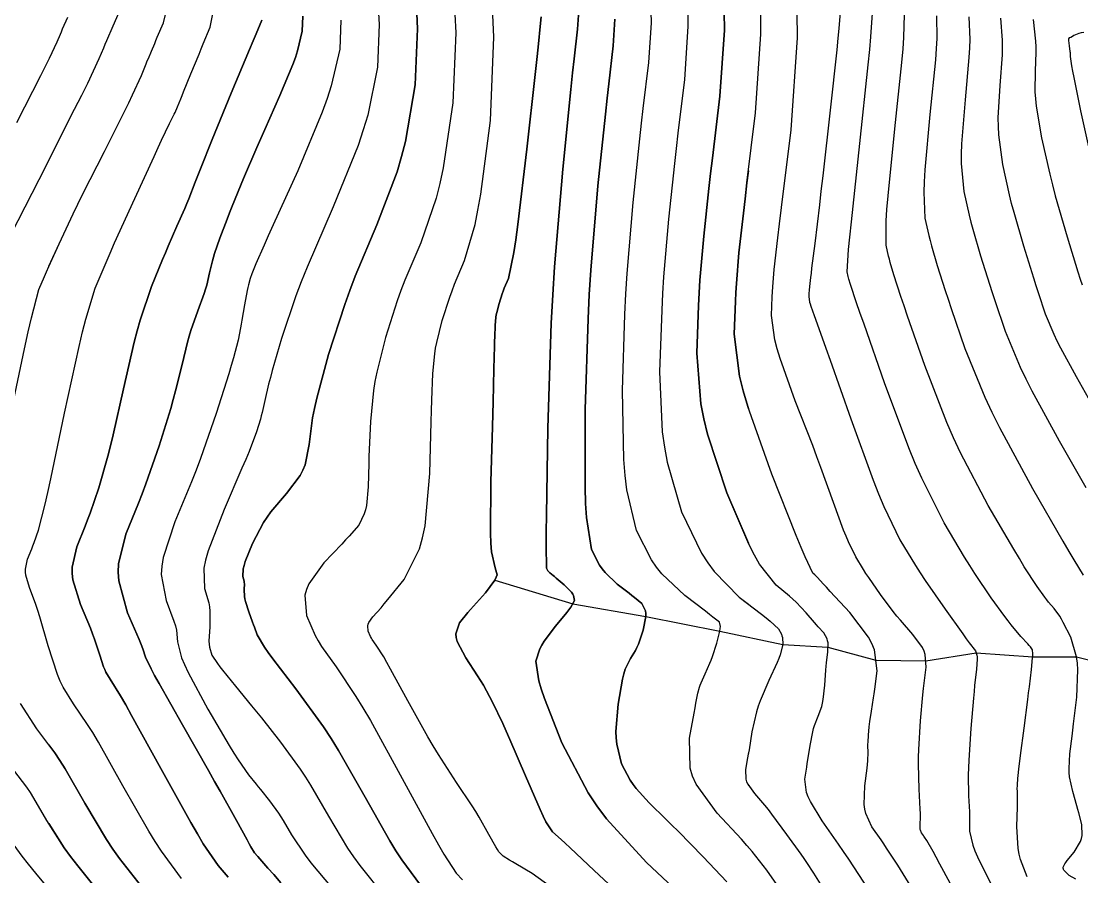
# Model space of a CAD drawing. Header units: metres. Extents: x 837475 to 838479, y 1189012 to 1191015.
# Drawn here: x 837822.9 to 837898.7, y 1189838.2 to 1189899.3 of the extents above; entities that cross this region are included whole.
import ezdxf

# ---------------------------------------------------------------- set-up
doc = ezdxf.new("R2010")
doc.units = ezdxf.units.M
doc.header["$LTSCALE"] = 0.3
for name, color, linetype in [('COTAS 10', 1, 'Continuous'), ('COTAS INT', 252, 'Continuous'), ('DRENAJE', 5, 'Continuous')]:
    doc.layers.add(name, color=color, linetype=linetype)

msp = doc.modelspace()

# ---------------------------------------------------------------- linework, layer by layer
at = {"layer": 'COTAS 10'}
for points, elevation in [([(837821.922, 1189869.875), (837823.188, 1189875.885), (837823.455, 1189877.093), (837823.684, 1189878.105), (837824.209, 1189880.113), (837824.604, 1189881.053), (837824.752, 1189881.39), (837824.917, 1189881.762), (837825.651, 1189883.383), (837826.66, 1189885.515), (837826.999, 1189886.208), (837827.363, 1189886.946), (837828.889, 1189889.981), (837830.324, 1189892.839), (837830.631, 1189893.465), (837830.898, 1189894.019), (837831.537, 1189895.423), (837831.879, 1189896.256), (837831.959, 1189896.45), (837832.033, 1189896.629), (837832.251, 1189897.142), (837832.491, 1189897.702), (837832.579, 1189897.91), (837832.676, 1189898.141), (837833.108, 1189899.167), (837833.505, 1189900.725)], 1780), ([(837824.923, 1189881.776), (837825.651, 1189883.383), (837826.66, 1189885.515), (837826.999, 1189886.208), (837827.363, 1189886.946), (837828.889, 1189889.981), (837830.324, 1189892.839), (837830.631, 1189893.465), (837830.898, 1189894.019), (837831.537, 1189895.423), (837831.879, 1189896.256), (837831.959, 1189896.45), (837832.033, 1189896.629), (837832.251, 1189897.142), (837832.491, 1189897.702), (837832.579, 1189897.91), (837832.676, 1189898.141), (837833.108, 1189899.167), (837833.505, 1189900.725)], 1780), ([(837848.493, 1189899.873), (837848.532, 1189899.059), (837848.401, 1189896.018), (837847.709, 1189892.587), (837847.393, 1189891.527), (837847.024, 1189890.419), (837845.243, 1189886.018), (837843.378, 1189881.709), (837842.956, 1189880.659), (837842.575, 1189879.671), (837841.539, 1189876.619), (837840.89, 1189874.328), (837840.753, 1189873.82), (837840.633, 1189873.366), (837840.355, 1189872.182), (837840.168, 1189871.337), (837840.107, 1189871.097), (837840.042, 1189870.855), (837839.77, 1189869.957), (837839.231, 1189868.547), (837838.997, 1189867.982), (837838.726, 1189867.341), (837837.441, 1189864.394), (837836.299, 1189861.435), (837836.117, 1189860.786), (837835.995, 1189860.212), (837836.039, 1189858.752), (837836.356, 1189857.737), (837836.405, 1189857.444), (837836.438, 1189857.144), (837836.418, 1189856.016), (837836.363, 1189854.997), (837836.373, 1189854.765), (837836.395, 1189854.556), (837836.567, 1189853.985), (837836.975, 1189853.387), (837837.146, 1189853.161), (837837.342, 1189852.908), (837838.259, 1189851.776), (837839.41, 1189850.369), (837839.755, 1189849.943), (837840.11, 1189849.5), (837841.484, 1189847.77), (837842.887, 1189845.845), (837843.261, 1189845.28), (837843.628, 1189844.701), (837844.898, 1189842.494), (837846.266, 1189840.21), (837846.694, 1189839.583), (837847.144, 1189838.957), (837848.945, 1189836.715)], 1790), ([(837848.493, 1189899.873), (837848.532, 1189899.059), (837848.401, 1189896.018), (837847.709, 1189892.587), (837847.393, 1189891.527), (837847.024, 1189890.419), (837845.243, 1189886.018), (837843.378, 1189881.709), (837842.956, 1189880.659), (837842.575, 1189879.671), (837841.539, 1189876.619), (837840.89, 1189874.328), (837840.753, 1189873.82), (837840.633, 1189873.366), (837840.355, 1189872.182), (837840.168, 1189871.337), (837840.107, 1189871.097), (837840.042, 1189870.855), (837839.77, 1189869.957), (837839.231, 1189868.547), (837838.997, 1189867.982), (837838.726, 1189867.341), (837837.441, 1189864.394), (837836.299, 1189861.435), (837836.117, 1189860.786), (837835.995, 1189860.212), (837836.039, 1189858.752), (837836.356, 1189857.737), (837836.405, 1189857.444), (837836.438, 1189857.144), (837836.418, 1189856.016), (837836.363, 1189854.997), (837836.373, 1189854.765), (837836.395, 1189854.556), (837836.567, 1189853.985), (837836.975, 1189853.387), (837837.146, 1189853.161), (837837.342, 1189852.908), (837838.259, 1189851.776), (837839.41, 1189850.369), (837839.755, 1189849.943), (837840.11, 1189849.5), (837841.484, 1189847.77), (837842.887, 1189845.845), (837843.261, 1189845.28), (837843.628, 1189844.701), (837844.898, 1189842.494), (837846.266, 1189840.21), (837846.694, 1189839.583), (837847.144, 1189838.957), (837848.945, 1189836.715)], 1790), ([(837862.766, 1189899.715), (837862.7, 1189898.73), (837862.462, 1189896.591), (837862.357, 1189895.595), (837862.234, 1189894.423), (837861.647, 1189888.73), (837861.057, 1189881.729), (837860.933, 1189879.733), (837860.825, 1189877.711), (837860.578, 1189870.202), (837860.48, 1189864), (837860.467, 1189862.803), (837860.46, 1189861.831), (837860.483, 1189860.202), (837860.558, 1189860.056), (837860.583, 1189860.02), (837860.61, 1189859.986), (837860.723, 1189859.878), (837860.956, 1189859.688), (837861.059, 1189859.601), (837861.177, 1189859.5), (837861.744, 1189859.013), (837862.269, 1189858.486), (837862.361, 1189858.359), (837862.431, 1189858.242), (837862.492, 1189857.888), (837862.231, 1189857.426), (837862.097, 1189857.241), (837861.936, 1189857.03), (837861.135, 1189856.062), (837860.327, 1189854.989), (837860.163, 1189854.713), (837860.024, 1189854.447), (837859.734, 1189853.558), (837859.943, 1189852.161), (837860.117, 1189851.573), (837860.343, 1189850.898), (837861.579, 1189847.735), (837863.461, 1189844.153), (837864.093, 1189843.215), (837864.774, 1189842.299), (837867.633, 1189839.184), (837870.304, 1189836.675)], 1800), ([(837870.304, 1189836.675), (837867.633, 1189839.184), (837864.774, 1189842.299), (837864.093, 1189843.215), (837863.461, 1189844.153), (837861.579, 1189847.735), (837860.343, 1189850.898), (837860.117, 1189851.573), (837859.943, 1189852.161), (837859.734, 1189853.558), (837860.024, 1189854.447), (837860.163, 1189854.713), (837860.327, 1189854.989), (837861.135, 1189856.062), (837861.936, 1189857.03), (837862.097, 1189857.241), (837862.231, 1189857.426), (837862.492, 1189857.888), (837862.431, 1189858.242), (837862.361, 1189858.359), (837862.269, 1189858.486), (837861.744, 1189859.013), (837861.177, 1189859.5), (837861.059, 1189859.601), (837860.956, 1189859.688), (837860.723, 1189859.878), (837860.61, 1189859.986), (837860.583, 1189860.02), (837860.558, 1189860.056), (837860.483, 1189860.202), (837860.46, 1189861.831), (837860.467, 1189862.803), (837860.48, 1189864), (837860.578, 1189870.202), (837860.825, 1189877.711), (837860.933, 1189879.733), (837861.057, 1189881.729), (837861.647, 1189888.73), (837862.234, 1189894.423), (837862.357, 1189895.595), (837862.462, 1189896.591), (837862.7, 1189898.73), (837862.766, 1189899.715)], 1800), ([(837886.543, 1189837.428), (837885.596, 1189838.979), (837884.799, 1189840.196), (837884.595, 1189840.501), (837884.398, 1189840.791), (837883.748, 1189841.719), (837883.304, 1189842.677), (837883.237, 1189842.986), (837883.194, 1189843.313), (837883.242, 1189844.65), (837883.403, 1189845.908), (837883.432, 1189846.185), (837883.453, 1189846.431), (837883.474, 1189847.06), (837883.463, 1189847.508), (837883.464, 1189847.639), (837883.468, 1189847.774), (837883.497, 1189848.285), (837883.557, 1189848.871), (837883.58, 1189849.053), (837883.605, 1189849.243), (837883.718, 1189849.999), (837883.86, 1189850.931), (837883.902, 1189851.232), (837883.947, 1189851.553), (837884.121, 1189852.865), (837883.934, 1189854.379), (837883.751, 1189854.826), (837883.511, 1189855.286), (837882.169, 1189857.046), (837880.772, 1189858.548), (837880.497, 1189858.845), (837880.271, 1189859.09), (837879.855, 1189859.544), (837879.745, 1189859.662), (837879.71, 1189859.694), (837879.673, 1189859.727), (837879.527, 1189859.847), (837878.98, 1189861.005), (837878.691, 1189861.693), (837878.343, 1189862.541), (837876.589, 1189866.927), (837874.874, 1189871.761), (837874.551, 1189872.89), (837874.293, 1189873.929), (837873.908, 1189876.927), (837873.986, 1189879.282), (837874.019, 1189879.916), (837874.058, 1189880.542), (837874.243, 1189882.738), (837874.56, 1189885.576), (837874.681, 1189886.607), (837874.818, 1189887.745), (837875.434, 1189892.738), (837875.814, 1189898.371), (837875.801, 1189899.911)], 1810), ([(837888.374, 1189899.68), (837888.384, 1189898.055), (837888.342, 1189897.346), (837888.28, 1189896.526), (837887.894, 1189892.631), (837887.527, 1189888.678), (837887.477, 1189887.822), (837887.45, 1189887.068), (837887.54, 1189885.208), (837887.817, 1189883.97), (837887.908, 1189883.61), (837888.006, 1189883.241), (837888.409, 1189881.846), (837888.984, 1189880.056), (837889.189, 1189879.439), (837889.415, 1189878.769), (837890.398, 1189875.91), (837891.816, 1189872.429), (837892.316, 1189871.366), (837892.863, 1189870.26), (837895.224, 1189865.91), (837897.4, 1189862.144), (837897.829, 1189861.405), (837898.182, 1189860.799), (837898.834, 1189859.711)], 1820), ([(837874.923, 1189888.6), (837874.818, 1189887.745), (837874.681, 1189886.607), (837874.56, 1189885.576), (837874.243, 1189882.738), (837874.058, 1189880.542), (837874.019, 1189879.916), (837873.986, 1189879.282), (837873.908, 1189876.927), (837874.293, 1189873.929), (837874.551, 1189872.89), (837874.874, 1189871.761), (837874.923, 1189871.622)], 1810), ([(837831.801, 1189837.123), (837829.977, 1189839.46), (837829.503, 1189840.136), (837829.043, 1189840.826), (837827.497, 1189843.423), (837826.084, 1189845.868), (837825.708, 1189846.461), (837825.339, 1189847.019), (837824.062, 1189848.729), (837822.897, 1189850.54)], 1780), ([(837824.923, 1189847.575), (837825.339, 1189847.019), (837825.708, 1189846.461), (837826.084, 1189845.868), (837827.497, 1189843.423), (837829.043, 1189840.826), (837829.503, 1189840.136), (837829.977, 1189839.46), (837831.801, 1189837.123)], 1780)]:
    msp.add_lwpolyline(points, dxfattribs=dict(at, elevation=elevation))
at = {"layer": 'COTAS INT'}
for points, elevation in [([(837834.408, 1189838.038), (837832.97, 1189839.988), (837832.525, 1189840.675), (837832.059, 1189841.425), (837830.208, 1189844.661), (837828.461, 1189847.779), (837828.061, 1189848.453), (837827.697, 1189849.046), (837826.685, 1189850.507), (837825.935, 1189851.709), (837825.736, 1189852.138), (837825.542, 1189852.61), (837824.873, 1189854.666), (837824.276, 1189856.721), (837824.128, 1189857.192), (837823.987, 1189857.622), (837823.538, 1189858.821), (837823.272, 1189859.695), (837823.247, 1189859.92), (837823.244, 1189860.137), (837823.404, 1189860.858), (837823.704, 1189861.583), (837823.788, 1189861.804), (837823.872, 1189862.032), (837824.18, 1189862.926), (837824.655, 1189864.784), (837824.845, 1189865.62), (837825.061, 1189866.595), (837826.049, 1189871.279), (837827.086, 1189876.053), (837827.332, 1189877.085), (837827.561, 1189877.992), (837828.237, 1189880.221), (837829.01, 1189882.06), (837829.3, 1189882.721), (837829.622, 1189883.448), (837831.059, 1189886.621), (837832.444, 1189889.633), (837832.735, 1189890.258), (837832.984, 1189890.793), (837833.548, 1189891.972), (837833.817, 1189892.514), (837833.881, 1189892.647), (837833.939, 1189892.774), (837834.113, 1189893.17), (837834.347, 1189893.743), (837834.445, 1189893.981), (837834.556, 1189894.253), (837835.076, 1189895.521), (837835.661, 1189896.941), (837835.813, 1189897.31), (837835.961, 1189897.667), (837836.463, 1189898.869), (837836.846, 1189900.883)], 1782), ([(837834.408, 1189838.038), (837832.97, 1189839.988), (837832.525, 1189840.675), (837832.059, 1189841.425), (837830.208, 1189844.661), (837828.461, 1189847.779), (837828.061, 1189848.453), (837827.697, 1189849.046), (837826.685, 1189850.507), (837825.935, 1189851.709), (837825.736, 1189852.138), (837825.542, 1189852.61), (837824.873, 1189854.666), (837824.276, 1189856.721), (837824.128, 1189857.192), (837823.987, 1189857.622), (837823.538, 1189858.821), (837823.272, 1189859.695), (837823.247, 1189859.92), (837823.244, 1189860.137), (837823.404, 1189860.858), (837823.704, 1189861.583), (837823.788, 1189861.804), (837823.872, 1189862.032), (837824.18, 1189862.926), (837824.655, 1189864.784), (837824.845, 1189865.62), (837825.061, 1189866.595), (837826.049, 1189871.279), (837827.086, 1189876.053), (837827.332, 1189877.085), (837827.561, 1189877.992), (837828.237, 1189880.221), (837829.01, 1189882.06), (837829.3, 1189882.721), (837829.622, 1189883.448), (837831.059, 1189886.621), (837832.444, 1189889.633), (837832.735, 1189890.258), (837832.984, 1189890.793), (837833.548, 1189891.972), (837833.817, 1189892.514), (837833.881, 1189892.647), (837833.939, 1189892.774), (837834.113, 1189893.17), (837834.347, 1189893.743), (837834.445, 1189893.981), (837834.556, 1189894.253), (837835.076, 1189895.521), (837835.661, 1189896.941), (837835.813, 1189897.31), (837835.961, 1189897.667), (837836.463, 1189898.869), (837836.846, 1189900.883)], 1782), ([(837821.741, 1189883.098), (837824.229, 1189887.99), (837826.765, 1189893.002), (837827.273, 1189894.018), (837827.698, 1189894.873), (837828.528, 1189896.617), (837828.853, 1189897.398), (837828.957, 1189897.646), (837829.069, 1189897.907), (837829.524, 1189898.966), (837829.942, 1189899.935)], 1778), ([(837822.643, 1189892.042), (837824.344, 1189895.403), (837824.684, 1189896.082), (837824.968, 1189896.653), (837825.52, 1189897.81), (837825.747, 1189898.354), (837825.825, 1189898.539), (837825.91, 1189898.739), (837826.274, 1189899.584)], 1776), ([(837824.923, 1189889.362), (837826.765, 1189893.002), (837827.273, 1189894.018), (837827.698, 1189894.873), (837828.528, 1189896.617), (837828.853, 1189897.398), (837828.957, 1189897.646), (837829.069, 1189897.907), (837829.524, 1189898.966), (837829.942, 1189899.935)], 1778), ([(837824.923, 1189896.563), (837824.968, 1189896.653), (837825.52, 1189897.81), (837825.747, 1189898.354), (837825.825, 1189898.539), (837825.91, 1189898.739), (837826.274, 1189899.584)], 1776), ([(837841.504, 1189837.725), (837840.996, 1189838.307), (837840.582, 1189838.781), (837839.867, 1189839.594), (837839.767, 1189839.703), (837839.74, 1189839.733), (837839.713, 1189839.762), (837839.622, 1189839.867), (837839.37, 1189840.285), (837839.242, 1189840.511), (837839.088, 1189840.786), (837838.326, 1189842.178), (837837.171, 1189844.263), (837836.771, 1189844.974), (837836.336, 1189845.743), (837834.475, 1189849.005), (837832.799, 1189851.963), (837832.48, 1189852.541), (837832.225, 1189853.014), (837831.83, 1189853.85), (837831.645, 1189854.431), (837831.522, 1189854.742), (837831.368, 1189855.119), (837830.555, 1189857.024), (837829.918, 1189859.301), (837829.874, 1189859.912), (837829.889, 1189860.516), (837830.423, 1189862.626), (837831.341, 1189864.848), (837831.598, 1189865.522), (837831.856, 1189866.222), (837832.798, 1189868.96), (837833.629, 1189871.618), (837833.816, 1189872.267), (837833.986, 1189872.878), (837834.445, 1189874.772), (837834.823, 1189876.361), (837834.941, 1189876.78), (837835.065, 1189877.19), (837835.562, 1189878.597), (837836.019, 1189879.833), (837836.117, 1189880.136), (837836.204, 1189880.421), (837836.416, 1189881.307), (837836.607, 1189882.157), (837836.681, 1189882.419), (837836.763, 1189882.694), (837837.135, 1189883.783), (837837.658, 1189885.146), (837837.836, 1189885.593), (837838.028, 1189886.07), (837838.842, 1189888.046), (837839.79, 1189890.277), (837840.068, 1189890.916), (837840.352, 1189891.564), (837841.429, 1189893.98), (837842.354, 1189896.19), (837842.541, 1189896.708), (837842.698, 1189897.186), (837843.016, 1189898.571), (837843.063, 1189899.662)], 1786), ([(837843.063, 1189899.662), (837843.016, 1189898.571), (837842.698, 1189897.186), (837842.541, 1189896.708), (837842.354, 1189896.19), (837841.429, 1189893.98), (837840.352, 1189891.564), (837840.068, 1189890.916), (837839.79, 1189890.277), (837838.842, 1189888.046), (837838.028, 1189886.07), (837837.836, 1189885.593), (837837.658, 1189885.146), (837837.135, 1189883.783), (837836.763, 1189882.694), (837836.681, 1189882.419), (837836.607, 1189882.157), (837836.416, 1189881.307), (837836.204, 1189880.421), (837836.117, 1189880.136), (837836.019, 1189879.833), (837835.562, 1189878.597), (837835.065, 1189877.19), (837834.941, 1189876.78), (837834.823, 1189876.361), (837834.445, 1189874.772), (837833.986, 1189872.878), (837833.816, 1189872.267), (837833.629, 1189871.618), (837832.798, 1189868.96), (837831.856, 1189866.222), (837831.598, 1189865.522), (837831.341, 1189864.848), (837830.423, 1189862.626), (837829.889, 1189860.516), (837829.874, 1189859.912), (837829.918, 1189859.301), (837830.555, 1189857.024), (837831.368, 1189855.119), (837831.522, 1189854.742), (837831.645, 1189854.431), (837831.83, 1189853.85), (837832.225, 1189853.014), (837832.48, 1189852.541), (837832.799, 1189851.963), (837834.475, 1189849.005), (837836.336, 1189845.743), (837836.771, 1189844.974), (837837.171, 1189844.263), (837838.326, 1189842.178), (837839.088, 1189840.786), (837839.242, 1189840.511), (837839.37, 1189840.285), (837839.622, 1189839.867), (837839.713, 1189839.762), (837839.74, 1189839.733), (837839.767, 1189839.703), (837839.867, 1189839.594), (837840.582, 1189838.781), (837840.996, 1189838.307), (837841.504, 1189837.725)], 1786), ([(837851.215, 1189899.832), (837851.266, 1189898.757), (837851.094, 1189894.742), (837850.402, 1189890.703), (837850.125, 1189889.612), (837849.812, 1189888.534), (837848.372, 1189884.742), (837846.821, 1189881.063), (837846.436, 1189880.056), (837846.072, 1189879.055), (837844.917, 1189875.484), (837844.078, 1189872.345), (837843.913, 1189871.616), (837843.776, 1189870.949), (837843.522, 1189869.047), (837843.233, 1189867.594), (837843.075, 1189867.21), (837842.882, 1189866.834), (837841.901, 1189865.54), (837840.798, 1189864.237), (837840.529, 1189863.855), (837840.275, 1189863.465), (837839.488, 1189861.976), (837838.962, 1189860.673), (837838.873, 1189860.398), (837838.809, 1189860.161), (837838.78, 1189859.616), (837838.876, 1189859.289), (837838.89, 1189859.19), (837838.899, 1189859.086), (837838.887, 1189858.681), (837838.908, 1189858.174), (837838.938, 1189858.007), (837838.978, 1189857.828), (837839.211, 1189857.087), (837839.487, 1189856.337), (837839.554, 1189856.153), (837839.617, 1189855.979), (837839.81, 1189855.436), (837840.335, 1189854.556), (837840.607, 1189854.17), (837840.935, 1189853.723), (837842.574, 1189851.591), (837844.551, 1189848.86), (837845.091, 1189848.035), (837845.628, 1189847.179), (837847.539, 1189843.839), (837849.294, 1189840.725), (837849.732, 1189840.013), (837850.15, 1189839.365), (837851.485, 1189837.564)], 1792), ([(837851.485, 1189837.564), (837850.15, 1189839.365), (837849.732, 1189840.013), (837849.294, 1189840.725), (837847.539, 1189843.839), (837845.628, 1189847.179), (837845.091, 1189848.035), (837844.551, 1189848.86), (837842.574, 1189851.591), (837840.935, 1189853.723), (837840.607, 1189854.17), (837840.335, 1189854.556), (837839.81, 1189855.436), (837839.617, 1189855.979), (837839.554, 1189856.153), (837839.487, 1189856.337), (837839.211, 1189857.087), (837838.978, 1189857.828), (837838.938, 1189858.007), (837838.908, 1189858.174), (837838.887, 1189858.681), (837838.899, 1189859.086), (837838.89, 1189859.19), (837838.876, 1189859.289), (837838.78, 1189859.616), (837838.809, 1189860.161), (837838.873, 1189860.398), (837838.962, 1189860.673), (837839.488, 1189861.976), (837840.275, 1189863.465), (837840.529, 1189863.855), (837840.798, 1189864.237), (837841.901, 1189865.54), (837842.882, 1189866.834), (837843.075, 1189867.21), (837843.233, 1189867.594), (837843.522, 1189869.047), (837843.776, 1189870.949), (837843.913, 1189871.616), (837844.078, 1189872.345), (837844.917, 1189875.484), (837846.072, 1189879.055), (837846.436, 1189880.056), (837846.821, 1189881.063), (837848.372, 1189884.742), (837849.812, 1189888.534), (837850.125, 1189889.612), (837850.402, 1189890.703), (837851.094, 1189894.742), (837851.266, 1189898.757), (837851.215, 1189899.832)], 1792), ([(837853.937, 1189899.792), (837854.001, 1189898.455), (837853.787, 1189893.465), (837853.095, 1189888.818), (837852.857, 1189887.698), (837852.599, 1189886.65), (837851.502, 1189883.465), (837850.368, 1189880.777), (837850.087, 1189880.041), (837849.821, 1189879.31), (837848.977, 1189876.699), (837848.355, 1189874.206), (837848.229, 1189873.548), (837848.122, 1189872.904), (837847.901, 1189870.694), (837847.819, 1189868.69), (837847.801, 1189868.176), (837847.784, 1189867.678), (837847.738, 1189866.029), (837847.614, 1189864.675), (837847.549, 1189864.364), (837847.47, 1189864.081), (837847.071, 1189863.29), (837846.392, 1189862.503), (837846.136, 1189862.223), (837845.851, 1189861.915), (837844.577, 1189860.577), (837843.495, 1189859.081), (837843.331, 1189858.673), (837843.226, 1189858.269), (837843.338, 1189856.832), (837843.963, 1189855.406), (837844.181, 1189855.007), (837844.42, 1189854.608), (837845.446, 1189853.152), (837846.874, 1189851.039), (837847.367, 1189850.224), (837847.901, 1189849.311), (837850.18, 1189845.184), (837852.322, 1189841.241), (837852.771, 1189840.443), (837853.156, 1189839.772), (837854.025, 1189838.413), (837854.485, 1189837.926)], 1794), ([(837853.937, 1189899.792), (837854.001, 1189898.455), (837853.787, 1189893.465), (837853.095, 1189888.818), (837852.857, 1189887.698), (837852.599, 1189886.65), (837851.502, 1189883.465), (837850.368, 1189880.777), (837850.087, 1189880.041), (837849.821, 1189879.31), (837848.977, 1189876.699), (837848.355, 1189874.206), (837848.229, 1189873.548), (837848.122, 1189872.904), (837847.901, 1189870.694), (837847.819, 1189868.69), (837847.801, 1189868.176), (837847.784, 1189867.678), (837847.738, 1189866.029), (837847.614, 1189864.675), (837847.549, 1189864.364), (837847.47, 1189864.081), (837847.071, 1189863.29), (837846.392, 1189862.503), (837846.136, 1189862.223), (837845.851, 1189861.915), (837844.577, 1189860.577), (837843.495, 1189859.081), (837843.331, 1189858.673), (837843.226, 1189858.269), (837843.338, 1189856.832), (837843.963, 1189855.406), (837844.181, 1189855.007), (837844.42, 1189854.608), (837845.446, 1189853.152), (837846.874, 1189851.039), (837847.367, 1189850.224), (837847.901, 1189849.311), (837850.18, 1189845.184), (837852.322, 1189841.241), (837852.771, 1189840.443), (837853.156, 1189839.772), (837854.025, 1189838.413), (837854.485, 1189837.926)], 1794), ([(837861.19, 1189837.147), (837859.462, 1189838.388), (837858.306, 1189839.082), (837858.064, 1189839.226), (837857.856, 1189839.349), (837857.387, 1189839.622), (837857.081, 1189839.946), (837856.976, 1189840.101), (837856.862, 1189840.285), (837856.374, 1189841.187), (837855.687, 1189842.418), (837855.447, 1189842.809), (837855.186, 1189843.223), (837854.063, 1189844.9), (837852.76, 1189846.899), (837852.385, 1189847.516), (837852.005, 1189848.16), (837850.582, 1189850.716), (837849.346, 1189852.992), (837849.083, 1189853.461), (837848.855, 1189853.859), (837848.317, 1189854.713), (837848.04, 1189855.106), (837847.976, 1189855.214), (837847.917, 1189855.321), (837847.748, 1189855.707), (837847.718, 1189856.094), (837847.746, 1189856.204), (837847.79, 1189856.314), (837848.083, 1189856.718), (837848.665, 1189857.378), (837848.893, 1189857.649), (837849.149, 1189857.959), (837850.311, 1189859.397), (837851.416, 1189861.588), (837851.635, 1189862.372), (837851.816, 1189863.233), (837852.159, 1189866.983), (837852.248, 1189870.665), (837852.27, 1189871.483), (837852.291, 1189872.213), (837852.357, 1189874.122), (837852.497, 1189875.517), (837852.564, 1189875.924), (837852.644, 1189876.34), (837853.037, 1189877.915), (837853.57, 1189879.564), (837853.738, 1189880.026), (837853.916, 1189880.491), (837854.632, 1189882.189), (837855.387, 1189884.765), (837855.589, 1189885.783), (837855.788, 1189886.934), (837856.48, 1189892.189), (837856.736, 1189898.153), (837856.659, 1189899.751)], 1796), ([(837861.19, 1189837.147), (837859.462, 1189838.388), (837858.306, 1189839.082), (837858.064, 1189839.226), (837857.856, 1189839.349), (837857.387, 1189839.622), (837857.081, 1189839.946), (837856.976, 1189840.101), (837856.862, 1189840.285), (837856.374, 1189841.187), (837855.687, 1189842.418), (837855.447, 1189842.809), (837855.186, 1189843.223), (837854.063, 1189844.9), (837852.76, 1189846.899), (837852.385, 1189847.516), (837852.005, 1189848.16), (837850.582, 1189850.716), (837849.346, 1189852.992), (837849.083, 1189853.461), (837848.855, 1189853.859), (837848.317, 1189854.713), (837848.04, 1189855.106), (837847.976, 1189855.214), (837847.917, 1189855.321), (837847.748, 1189855.707), (837847.718, 1189856.094), (837847.746, 1189856.204), (837847.79, 1189856.314), (837848.083, 1189856.718), (837848.665, 1189857.378), (837848.893, 1189857.649), (837849.149, 1189857.959), (837850.311, 1189859.397), (837851.416, 1189861.588), (837851.635, 1189862.372), (837851.816, 1189863.233), (837852.159, 1189866.983), (837852.248, 1189870.665), (837852.27, 1189871.483), (837852.291, 1189872.213), (837852.357, 1189874.122), (837852.497, 1189875.517), (837852.564, 1189875.924), (837852.644, 1189876.34), (837853.037, 1189877.915), (837853.57, 1189879.564), (837853.738, 1189880.026), (837853.916, 1189880.491), (837854.632, 1189882.189), (837855.387, 1189884.765), (837855.589, 1189885.783), (837855.788, 1189886.934), (837856.48, 1189892.189), (837856.736, 1189898.153), (837856.659, 1189899.751)], 1796), ([(837865.969, 1189836.662), (837863.907, 1189838.601), (837862.177, 1189840.223), (837861.824, 1189840.548), (837861.526, 1189840.821), (837860.907, 1189841.36), (837860.453, 1189842.088), (837860.259, 1189842.481), (837860.036, 1189842.955), (837858.987, 1189845.356), (837857.871, 1189847.953), (837857.607, 1189848.551), (837857.362, 1189849.096), (837856.64, 1189850.627), (837855.984, 1189851.836), (837855.782, 1189852.178), (837855.57, 1189852.523), (837854.73, 1189853.797), (837854.111, 1189854.967), (837854.039, 1189855.248), (837854.01, 1189855.509), (837854.262, 1189856.294), (837854.872, 1189857.028), (837855.069, 1189857.256), (837855.277, 1189857.496), (837856.129, 1189858.454), (837856.801, 1189859.352), (837856.897, 1189859.554), (837856.953, 1189859.735), (837856.828, 1189860.223), (837856.547, 1189861.382), (837856.504, 1189861.986), (837856.477, 1189862.714), (837856.507, 1189866.366), (837856.62, 1189870.315), (837856.645, 1189871.23), (837856.668, 1189872.067), (837856.728, 1189874.445), (837856.767, 1189876.061), (837856.777, 1189876.417), (837856.786, 1189876.734), (837856.814, 1189877.549), (837856.872, 1189878.131), (837856.9, 1189878.301), (837856.933, 1189878.474), (837857.097, 1189879.131), (837857.319, 1189879.818), (837857.39, 1189880.011), (837857.463, 1189880.205), (837857.762, 1189880.913), (837858.162, 1189882.762), (837858.3, 1189883.675), (837858.449, 1189884.763), (837859.087, 1189890.138), (837859.673, 1189895.482), (837859.79, 1189896.549), (837859.887, 1189897.437), (837860.072, 1189899.154), (837860.119, 1189899.607)], 1798), ([(837860.119, 1189899.607), (837860.072, 1189899.154), (837859.887, 1189897.437), (837859.79, 1189896.549), (837859.673, 1189895.482), (837859.087, 1189890.138), (837858.449, 1189884.763), (837858.3, 1189883.675), (837858.162, 1189882.762), (837857.762, 1189880.913), (837857.463, 1189880.205), (837857.39, 1189880.011), (837857.319, 1189879.818), (837857.097, 1189879.131), (837856.933, 1189878.474), (837856.9, 1189878.301), (837856.872, 1189878.131), (837856.814, 1189877.549), (837856.786, 1189876.734), (837856.777, 1189876.417), (837856.767, 1189876.061), (837856.728, 1189874.445), (837856.668, 1189872.067), (837856.645, 1189871.23), (837856.62, 1189870.315), (837856.507, 1189866.366), (837856.477, 1189862.714), (837856.504, 1189861.986), (837856.547, 1189861.382), (837856.828, 1189860.223), (837856.953, 1189859.735), (837856.897, 1189859.554), (837856.801, 1189859.352), (837856.129, 1189858.454), (837855.277, 1189857.496), (837855.069, 1189857.256), (837854.872, 1189857.028), (837854.262, 1189856.294), (837854.01, 1189855.509), (837854.039, 1189855.248), (837854.111, 1189854.967), (837854.73, 1189853.797), (837855.57, 1189852.523), (837855.782, 1189852.178), (837855.984, 1189851.836), (837856.64, 1189850.627), (837857.362, 1189849.096), (837857.607, 1189848.551), (837857.871, 1189847.953), (837858.987, 1189845.356), (837860.036, 1189842.955), (837860.259, 1189842.481), (837860.453, 1189842.088), (837860.907, 1189841.36), (837861.526, 1189840.821), (837861.824, 1189840.548), (837862.177, 1189840.223), (837863.907, 1189838.601), (837865.969, 1189836.662)], 1798), ([(837874.923, 1189840.267), (837874.819, 1189840.388), (837874.416, 1189840.843), (837872.678, 1189842.708), (837871.185, 1189844.766), (837870.935, 1189845.344), (837870.756, 1189845.924), (837870.703, 1189848.05), (837871.044, 1189849.851), (837871.114, 1189850.227), (837871.174, 1189850.55), (837871.302, 1189851.274), (837871.419, 1189851.714), (837871.471, 1189851.858), (837871.532, 1189852.011), (837871.826, 1189852.645), (837872.167, 1189853.407), (837872.258, 1189853.642), (837872.348, 1189853.887), (837872.662, 1189854.855), (837872.877, 1189855.713), (837872.905, 1189855.888), (837872.919, 1189856.036), (837872.857, 1189856.344), (837872.383, 1189856.717), (837872.138, 1189856.905), (837871.843, 1189857.131), (837870.366, 1189858.256), (837868.743, 1189859.798), (837868.357, 1189860.287), (837867.997, 1189860.803), (837866.925, 1189862.892), (837866.226, 1189865.803), (837866.101, 1189866.838), (837866.005, 1189867.971), (837865.91, 1189872.892), (837866.089, 1189878.34), (837866.167, 1189879.806), (837866.258, 1189881.254), (837866.685, 1189886.333), (837867.164, 1189890.884), (837867.287, 1189892), (837867.405, 1189893.053), (837867.794, 1189896.333), (837867.985, 1189899.177), (837867.979, 1189899.955)], 1804), ([(837877.123, 1189837.357), (837876.244, 1189838.628), (837875.189, 1189839.959), (837874.819, 1189840.388), (837874.416, 1189840.843), (837872.678, 1189842.708), (837871.185, 1189844.766), (837870.935, 1189845.344), (837870.756, 1189845.924), (837870.703, 1189848.05), (837871.044, 1189849.851), (837871.114, 1189850.227), (837871.174, 1189850.55), (837871.302, 1189851.274), (837871.419, 1189851.714), (837871.471, 1189851.858), (837871.532, 1189852.011), (837871.826, 1189852.645), (837872.167, 1189853.407), (837872.258, 1189853.642), (837872.348, 1189853.887), (837872.662, 1189854.855), (837872.877, 1189855.713), (837872.905, 1189855.888), (837872.919, 1189856.036), (837872.857, 1189856.344), (837872.383, 1189856.717), (837872.138, 1189856.905), (837871.843, 1189857.131), (837870.366, 1189858.256), (837868.743, 1189859.798), (837868.357, 1189860.287), (837867.997, 1189860.803), (837866.925, 1189862.892), (837866.226, 1189865.803), (837866.101, 1189866.838), (837866.005, 1189867.971), (837865.91, 1189872.892), (837866.089, 1189878.34), (837866.167, 1189879.806), (837866.258, 1189881.254), (837866.685, 1189886.333), (837867.164, 1189890.884), (837867.287, 1189892), (837867.405, 1189893.053), (837867.794, 1189896.333), (837867.985, 1189899.177), (837867.979, 1189899.955)], 1804), ([(837870.586, 1189899.94), (837870.595, 1189898.908), (837870.341, 1189895.135), (837869.876, 1189891.283), (837869.752, 1189890.202), (837869.629, 1189889.115), (837869.205, 1189885.135), (837868.858, 1189881.017), (837868.785, 1189879.843), (837868.722, 1189878.654), (837868.576, 1189874.237), (837868.768, 1189869.957), (837868.917, 1189868.855), (837869.109, 1189867.789), (837870.147, 1189864.237), (837871.576, 1189861.284), (837872.013, 1189860.595), (837872.469, 1189859.962), (837874.267, 1189858.143), (837875.862, 1189856.909), (837876.19, 1189856.646), (837876.469, 1189856.416), (837877.066, 1189855.869), (837877.282, 1189855.498), (837877.319, 1189855.38), (837877.348, 1189855.254), (837877.371, 1189854.744), (837877.198, 1189854.013), (837877.102, 1189853.749), (837876.985, 1189853.458), (837876.39, 1189852.181), (837875.759, 1189850.735), (837875.619, 1189850.336), (837875.494, 1189849.938), (837875.17, 1189848.508), (837874.963, 1189847.228), (837874.912, 1189846.924), (837874.864, 1189846.643), (837874.714, 1189845.812), (837874.732, 1189845.132), (837874.789, 1189844.947), (837874.869, 1189844.762), (837875.346, 1189844.104), (837876.08, 1189843.261), (837876.321, 1189842.959), (837876.579, 1189842.628), (837877.649, 1189841.187), (837878.661, 1189839.767), (837878.883, 1189839.449), (837879.079, 1189839.164), (837879.577, 1189838.406), (837880.171, 1189837.46)], 1806), ([(837870.586, 1189899.94), (837870.595, 1189898.908), (837870.341, 1189895.135), (837869.876, 1189891.283), (837869.752, 1189890.202), (837869.629, 1189889.115), (837869.205, 1189885.135), (837868.858, 1189881.017), (837868.785, 1189879.843), (837868.722, 1189878.654), (837868.576, 1189874.237), (837868.768, 1189869.957), (837868.917, 1189868.855), (837869.109, 1189867.789), (837870.147, 1189864.237), (837871.576, 1189861.284), (837872.013, 1189860.595), (837872.469, 1189859.962), (837874.267, 1189858.143), (837874.923, 1189857.635)], 1806), ([(837883.529, 1189837.211), (837882.092, 1189839.407), (837881.724, 1189839.955), (837881.369, 1189840.478), (837880.197, 1189842.153), (837879.346, 1189843.525), (837879.194, 1189843.858), (837879.077, 1189844.17), (837878.958, 1189845.126), (837879.084, 1189845.995), (837879.123, 1189846.253), (837879.163, 1189846.518), (837879.322, 1189847.537), (837879.515, 1189848.509), (837879.576, 1189848.744), (837879.642, 1189848.965), (837879.91, 1189849.64), (837880.16, 1189850.333), (837880.214, 1189850.565), (837880.262, 1189850.814), (837880.383, 1189851.858), (837880.464, 1189852.927), (837880.488, 1189853.192), (837880.511, 1189853.443), (837880.6, 1189854.237), (837880.609, 1189854.872), (837880.583, 1189855.023), (837880.544, 1189855.164), (837880.299, 1189855.584), (837879.91, 1189856.015), (837879.78, 1189856.164), (837879.639, 1189856.325), (837879.052, 1189857.01), (837878.326, 1189857.781), (837878.098, 1189857.996), (837877.858, 1189858.211), (837876.897, 1189858.995), (837875.724, 1189860.484), (837875.352, 1189861.144), (837874.959, 1189861.912), (837873.368, 1189865.582), (837871.992, 1189869.775), (837871.734, 1189870.873), (837871.531, 1189871.943), (837871.242, 1189875.582), (837871.354, 1189878.968), (837871.402, 1189879.88), (837871.458, 1189880.78), (837871.724, 1189883.936), (837872.094, 1189887.346), (837872.216, 1189888.405), (837872.347, 1189889.514), (837872.888, 1189893.936), (837873.204, 1189898.64), (837873.193, 1189899.926)], 1808), ([(837873.193, 1189899.926), (837873.204, 1189898.64), (837872.888, 1189893.936), (837872.347, 1189889.514), (837872.216, 1189888.405), (837872.094, 1189887.346), (837871.724, 1189883.936), (837871.458, 1189880.78), (837871.402, 1189879.88), (837871.354, 1189878.968), (837871.242, 1189875.582), (837871.531, 1189871.943), (837871.734, 1189870.873), (837871.992, 1189869.775), (837873.368, 1189865.582), (837874.923, 1189861.994)], 1808), ([(837889.934, 1189836.594), (837888.605, 1189839.053), (837888.337, 1189839.544), (837888.113, 1189839.953), (837887.664, 1189840.747), (837887.507, 1189840.986), (837887.467, 1189841.046), (837887.428, 1189841.103), (837887.3, 1189841.286), (837887.212, 1189841.475), (837887.199, 1189841.535), (837887.191, 1189841.6), (837887.2, 1189841.863), (837887.214, 1189842.427), (837887.208, 1189842.682), (837887.198, 1189842.979), (837887.128, 1189844.405), (837887.082, 1189846.19), (837887.088, 1189846.712), (837887.102, 1189847.248), (837887.22, 1189849.286), (837887.384, 1189851.165), (837887.428, 1189851.6), (837887.471, 1189851.998), (837887.62, 1189853.13), (837887.562, 1189854.031), (837887.475, 1189854.284), (837887.356, 1189854.538), (837886.672, 1189855.469), (837885.778, 1189856.481), (837885.527, 1189856.786), (837885.275, 1189857.102), (837884.355, 1189858.335), (837883.519, 1189859.538), (837883.321, 1189859.835), (837883.137, 1189860.117), (837882.59, 1189861.006), (837882.071, 1189862.082), (837881.904, 1189862.482), (837881.728, 1189862.927), (837881.006, 1189864.901), (837880.107, 1189867.392), (837879.819, 1189868.163), (837879.514, 1189868.968), (837878.272, 1189872.167), (837877.188, 1189875.188), (837876.983, 1189875.881), (837876.82, 1189876.512), (837876.574, 1189878.272), (837876.618, 1189879.596), (837876.637, 1189879.953), (837876.659, 1189880.305), (837876.763, 1189881.54), (837877.025, 1189883.807), (837877.146, 1189884.81), (837877.289, 1189885.975), (837877.981, 1189891.54), (837878.423, 1189898.102), (837878.408, 1189899.896)], 1812), ([(837881.482, 1189899.943), (837881.385, 1189898.772), (837881.316, 1189898.09), (837881.228, 1189897.253), (837880.757, 1189892.935), (837880.228, 1189888.231), (837880.104, 1189887.15), (837879.99, 1189886.165), (837879.658, 1189883.406), (837879.438, 1189881.639), (837879.394, 1189881.278), (837879.356, 1189880.974), (837879.282, 1189880.342), (837879.259, 1189880.068), (837879.254, 1189879.99), (837879.25, 1189879.91), (837879.24, 1189879.617), (837879.295, 1189879.226), (837879.331, 1189879.087), (837879.376, 1189878.933), (837879.617, 1189878.263), (837880.2, 1189876.668), (837880.462, 1189875.931), (837880.767, 1189875.067), (837882.232, 1189870.878), (837883.834, 1189866.496), (837884.227, 1189865.509), (837884.597, 1189864.621), (837885.749, 1189862.232), (837886.856, 1189860.408), (837887.198, 1189859.876), (837887.556, 1189859.332), (837888.977, 1189857.272), (837890.234, 1189855.517), (837890.489, 1189855.166), (837890.703, 1189854.874), (837891.139, 1189854.307), (837891.255, 1189853.994), (837891.267, 1189853.862), (837891.271, 1189853.71), (837891.215, 1189852.997), (837891.087, 1189851.832), (837891.045, 1189851.395), (837891.001, 1189850.908), (837890.818, 1189848.738), (837890.672, 1189846.485), (837890.65, 1189845.947), (837890.637, 1189845.446), (837890.656, 1189843.944), (837890.71, 1189842.79), (837890.719, 1189842.508), (837890.726, 1189842.243), (837890.726, 1189841.421), (837890.951, 1189840.402), (837891.099, 1189840.012), (837891.284, 1189839.576), (837892.262, 1189837.613)], 1814), ([(837881.482, 1189899.943), (837881.385, 1189898.772), (837881.316, 1189898.09), (837881.228, 1189897.253), (837880.757, 1189892.935), (837880.228, 1189888.231), (837880.104, 1189887.15), (837879.99, 1189886.165), (837879.658, 1189883.406), (837879.438, 1189881.639), (837879.394, 1189881.278), (837879.356, 1189880.974), (837879.282, 1189880.342), (837879.259, 1189880.068), (837879.254, 1189879.99), (837879.25, 1189879.91), (837879.24, 1189879.617), (837879.295, 1189879.226), (837879.331, 1189879.087), (837879.376, 1189878.933), (837879.617, 1189878.263), (837880.2, 1189876.668), (837880.462, 1189875.931), (837880.767, 1189875.067), (837882.232, 1189870.878), (837883.834, 1189866.496), (837884.227, 1189865.509), (837884.597, 1189864.621), (837885.749, 1189862.232), (837886.856, 1189860.408), (837887.198, 1189859.876), (837887.556, 1189859.332), (837888.977, 1189857.272), (837890.234, 1189855.517), (837890.489, 1189855.166), (837890.703, 1189854.874), (837891.139, 1189854.307), (837891.255, 1189853.994), (837891.267, 1189853.862), (837891.271, 1189853.71), (837891.215, 1189852.997), (837891.087, 1189851.832), (837891.045, 1189851.395), (837891.001, 1189850.908), (837890.818, 1189848.738), (837890.672, 1189846.485), (837890.65, 1189845.947), (837890.637, 1189845.446), (837890.656, 1189843.944), (837890.71, 1189842.79), (837890.719, 1189842.508), (837890.726, 1189842.243), (837890.726, 1189841.421), (837890.951, 1189840.402), (837891.099, 1189840.012), (837891.284, 1189839.576), (837892.262, 1189837.613)], 1814), ([(837894.854, 1189838.141), (837894.362, 1189839.396), (837894.271, 1189839.778), (837894.201, 1189840.176), (837894.111, 1189841.74), (837894.14, 1189843.128), (837894.145, 1189843.415), (837894.147, 1189843.66), (837894.143, 1189844.195), (837894.139, 1189844.505), (837894.142, 1189844.608), (837894.147, 1189844.719), (837894.177, 1189845.184), (837894.269, 1189846.048), (837894.313, 1189846.411), (837894.365, 1189846.827), (837894.617, 1189848.776), (837894.884, 1189850.818), (837894.945, 1189851.293), (837895, 1189851.729), (837895.151, 1189852.976), (837895.233, 1189853.793), (837895.244, 1189853.957), (837895.251, 1189854.095), (837895.235, 1189854.371), (837895.078, 1189854.58), (837894.996, 1189854.676), (837894.897, 1189854.789), (837894.4, 1189855.335), (837893.704, 1189856.154), (837893.479, 1189856.44), (837893.24, 1189856.751), (837892.263, 1189858.085), (837891.098, 1189859.821), (837890.742, 1189860.386), (837890.371, 1189860.986), (837888.907, 1189863.458), (837887.304, 1189866.639), (837886.845, 1189867.687), (837886.379, 1189868.807), (837884.64, 1189873.458), (837883.183, 1189877.653), (837882.895, 1189878.486), (837882.657, 1189879.177), (837882.214, 1189880.486), (837882.108, 1189880.854), (837882.083, 1189880.951), (837882.059, 1189881.046), (837881.986, 1189881.372), (837882.085, 1189882.97), (837882.17, 1189883.867), (837882.28, 1189884.961), (837882.882, 1189890.555), (837883.485, 1189896.167), (837883.595, 1189897.273), (837883.68, 1189898.184), (837883.779, 1189899.856)], 1816), ([(837898.311, 1189837.985), (837897.852, 1189838.241), (837897.669, 1189838.419), (837897.631, 1189838.456), (837897.598, 1189838.488), (837897.525, 1189838.562), (837897.49, 1189838.602), (837897.481, 1189838.614), (837897.473, 1189838.625), (837897.446, 1189838.669), (837897.428, 1189838.724), (837897.424, 1189838.743), (837897.422, 1189838.763), (837897.419, 1189838.851), (837897.541, 1189839.075), (837897.617, 1189839.181), (837897.711, 1189839.307), (837898.205, 1189839.923), (837898.661, 1189840.674), (837898.732, 1189840.885), (837898.779, 1189841.098), (837898.746, 1189841.878), (837898.532, 1189842.721), (837898.464, 1189842.973), (837898.392, 1189843.233), (837898.103, 1189844.242), (837897.879, 1189845.302), (837897.849, 1189845.595), (837897.833, 1189845.888), (837897.888, 1189846.942), (837898.052, 1189848.204), (837898.104, 1189848.627), (837898.16, 1189849.082), (837898.384, 1189850.993), (837898.467, 1189852.938), (837898.433, 1189853.415), (837898.374, 1189853.865), (837897.959, 1189855.268), (837897.427, 1189856.329), (837897.296, 1189856.564), (837897.171, 1189856.773), (837896.778, 1189857.316), (837896.377, 1189857.787), (837896.248, 1189857.951), (837896.111, 1189858.13), (837895.548, 1189858.898), (837894.64, 1189860.31), (837894.285, 1189860.896), (837893.885, 1189861.565), (837892.066, 1189864.684), (837890.083, 1189868.45), (837889.58, 1189869.526), (837889.097, 1189870.618), (837887.519, 1189874.684), (837886.299, 1189878.211), (837886.042, 1189878.963), (837885.821, 1189879.617), (837885.312, 1189881.166), (837885.057, 1189882.047), (837884.996, 1189882.28), (837884.938, 1189882.508), (837884.763, 1189883.29), (837884.768, 1189885.019), (837884.824, 1189885.844), (837884.903, 1189886.82), (837885.388, 1189891.593), (837885.883, 1189896.347), (837885.969, 1189897.31), (837886.032, 1189898.119), (837886.077, 1189899.768)], 1818), ([(837890.671, 1189899.593), (837890.737, 1189897.99), (837890.716, 1189897.383), (837890.678, 1189896.705), (837890.4, 1189893.668), (837890.15, 1189890.536), (837890.131, 1189889.799), (837890.132, 1189889.118), (837890.317, 1189887.126), (837890.697, 1189885.432), (837890.821, 1189884.939), (837890.954, 1189884.435), (837891.506, 1189882.526), (837892.147, 1189880.496), (837892.336, 1189879.916), (837892.531, 1189879.327), (837893.277, 1189877.137), (837894.344, 1189874.571), (837894.74, 1189873.746), (837895.181, 1189872.872), (837897.137, 1189869.301), (837899.041, 1189865.972)], 1822), ([(837837.736, 1189838.123), (837837.015, 1189838.952), (837835.963, 1189840.517), (837835.546, 1189841.213), (837835.075, 1189842.023), (837832.919, 1189845.9), (837830.838, 1189849.69), (837830.413, 1189850.446), (837830.055, 1189851.074), (837829.307, 1189852.284), (837829, 1189852.777), (837828.918, 1189852.954), (837828.839, 1189853.147), (837828.564, 1189853.99), (837828.192, 1189855.126), (837828.051, 1189855.504), (837827.893, 1189855.909), (837827.185, 1189857.605), (837826.646, 1189859.38), (837826.595, 1189859.837), (837826.587, 1189860.278), (837826.913, 1189861.742), (837827.523, 1189863.216), (837827.693, 1189863.663), (837827.864, 1189864.127), (837828.489, 1189865.943), (837829.142, 1189868.201), (837829.331, 1189868.944), (837829.523, 1189869.737), (837830.247, 1189873.025), (837831.011, 1189876.348), (837831.228, 1189877.162), (837831.448, 1189877.931), (837832.264, 1189880.328), (837833.05, 1189882.269), (837833.251, 1189882.75), (837833.444, 1189883.207), (837834.081, 1189884.653), (837834.639, 1189885.915), (837834.783, 1189886.256), (837834.921, 1189886.594), (837835.381, 1189887.781), (837836.038, 1189889.463), (837836.3, 1189890.113), (837836.598, 1189890.842), (837837.964, 1189894.141), (837839.27, 1189897.263), (837839.529, 1189897.882), (837839.744, 1189898.394), (837840.153, 1189899.355)], 1784), ([(837840.153, 1189899.355), (837839.744, 1189898.394), (837839.529, 1189897.882), (837839.27, 1189897.263), (837837.964, 1189894.141), (837836.598, 1189890.842), (837836.3, 1189890.113), (837836.038, 1189889.463), (837835.381, 1189887.781), (837834.921, 1189886.594), (837834.783, 1189886.256), (837834.639, 1189885.915), (837834.081, 1189884.653), (837833.444, 1189883.207), (837833.251, 1189882.75), (837833.05, 1189882.269), (837832.264, 1189880.328), (837831.448, 1189877.931), (837831.228, 1189877.162), (837831.011, 1189876.348), (837830.247, 1189873.025), (837829.523, 1189869.737), (837829.331, 1189868.944), (837829.142, 1189868.201), (837828.489, 1189865.943), (837827.864, 1189864.127), (837827.693, 1189863.663), (837827.523, 1189863.216), (837826.913, 1189861.742), (837826.587, 1189860.278), (837826.595, 1189859.837), (837826.646, 1189859.38), (837827.185, 1189857.605), (837827.893, 1189855.909), (837828.051, 1189855.504), (837828.192, 1189855.126), (837828.564, 1189853.99), (837828.839, 1189853.147), (837828.918, 1189852.954), (837829, 1189852.777), (837829.307, 1189852.284), (837830.055, 1189851.074), (837830.413, 1189850.446), (837830.838, 1189849.69), (837832.919, 1189845.9), (837835.075, 1189842.023), (837835.546, 1189841.213), (837835.963, 1189840.517), (837837.015, 1189838.952), (837837.736, 1189838.123)], 1784), ([(837845.797, 1189899.36), (837845.709, 1189897.294), (837845.107, 1189894.673), (837844.809, 1189893.769), (837844.456, 1189892.789), (837842.706, 1189888.606), (837840.959, 1189884.735), (837840.606, 1189883.951), (837840.311, 1189883.291), (837839.719, 1189881.95), (837839.522, 1189881.472), (837839.475, 1189881.356), (837839.432, 1189881.247), (837839.305, 1189880.917), (837839.181, 1189880.456), (837839.14, 1189880.266), (837839.096, 1189880.048), (837838.91, 1189879.034), (837838.715, 1189877.922), (837838.665, 1189877.642), (837838.616, 1189877.375), (837838.455, 1189876.51), (837838.12, 1189875.228), (837837.963, 1189874.697), (837837.778, 1189874.09), (837836.874, 1189871.263), (837835.762, 1189868.053), (837835.445, 1189867.203), (837835.124, 1189866.371), (837833.932, 1189863.51), (837833.094, 1189860.975), (837832.996, 1189860.349), (837832.956, 1189859.756), (837833.297, 1189857.888), (837833.862, 1189856.428), (837833.964, 1189856.093), (837834.041, 1189855.787), (837834.124, 1189854.933), (837834.413, 1189853.798), (837834.621, 1189853.315), (837834.884, 1189852.759), (837836.296, 1189850.143), (837837.821, 1189847.539), (837838.154, 1189846.99), (837838.45, 1189846.516), (837839.197, 1189845.428), (837839.728, 1189844.779), (837839.887, 1189844.583), (837840.051, 1189844.379), (837840.684, 1189843.581), (837841.331, 1189842.694), (837841.503, 1189842.434), (837841.672, 1189842.167), (837842.258, 1189841.15), (837843.238, 1189839.695), (837843.656, 1189839.152), (837844.137, 1189838.549), (837846.405, 1189835.865)], 1788), ([(837845.797, 1189899.36), (837845.709, 1189897.294), (837845.107, 1189894.673), (837844.809, 1189893.769), (837844.456, 1189892.789), (837842.706, 1189888.606), (837840.959, 1189884.735), (837840.606, 1189883.951), (837840.311, 1189883.291), (837839.719, 1189881.95), (837839.522, 1189881.472), (837839.475, 1189881.356), (837839.432, 1189881.247), (837839.305, 1189880.917), (837839.181, 1189880.456), (837839.14, 1189880.266), (837839.096, 1189880.048), (837838.91, 1189879.034), (837838.715, 1189877.922), (837838.665, 1189877.642), (837838.616, 1189877.375), (837838.455, 1189876.51), (837838.12, 1189875.228), (837837.963, 1189874.697), (837837.778, 1189874.09), (837836.874, 1189871.263), (837835.762, 1189868.053), (837835.445, 1189867.203), (837835.124, 1189866.371), (837833.932, 1189863.51), (837833.094, 1189860.975), (837832.996, 1189860.349), (837832.956, 1189859.756), (837833.297, 1189857.888), (837833.862, 1189856.428), (837833.964, 1189856.093), (837834.041, 1189855.787), (837834.124, 1189854.933), (837834.413, 1189853.798), (837834.621, 1189853.315), (837834.884, 1189852.759), (837836.296, 1189850.143), (837837.821, 1189847.539), (837838.154, 1189846.99), (837838.45, 1189846.516), (837839.197, 1189845.428), (837839.728, 1189844.779), (837839.887, 1189844.583), (837840.051, 1189844.379), (837840.684, 1189843.581), (837841.331, 1189842.694), (837841.503, 1189842.434), (837841.672, 1189842.167), (837842.258, 1189841.15), (837843.238, 1189839.695), (837843.656, 1189839.152), (837844.137, 1189838.549), (837846.405, 1189835.865)], 1788), ([(837873.37, 1189837.782), (837871.683, 1189839.572), (837869.889, 1189841.417), (837869.457, 1189841.852), (837869.054, 1189842.255), (837867.833, 1189843.437), (837866.899, 1189844.455), (837866.677, 1189844.754), (837866.47, 1189845.06), (837865.856, 1189846.23), (837865.505, 1189847.624), (837865.465, 1189848.072), (837865.45, 1189848.547), (837865.601, 1189850.486), (837865.927, 1189852.273), (837866.022, 1189852.652), (837866.119, 1189852.981), (837866.486, 1189853.75), (837866.857, 1189854.328), (837866.957, 1189854.536), (837867.055, 1189854.766), (837867.399, 1189855.768), (837867.588, 1189856.754), (837867.589, 1189856.973), (837867.567, 1189857.168), (837867.301, 1189857.678), (837866.78, 1189858.108), (837866.598, 1189858.253), (837866.399, 1189858.409), (837865.544, 1189859.067), (837864.677, 1189859.892), (837864.47, 1189860.153), (837864.278, 1189860.43), (837863.704, 1189861.547), (837863.343, 1189863.817), (837863.284, 1189864.82), (837863.243, 1189865.986), (837863.244, 1189871.547), (837863.457, 1189878.026), (837863.55, 1189879.77), (837863.657, 1189881.492), (837864.166, 1189887.531), (837864.699, 1189892.653), (837864.822, 1189893.797), (837864.933, 1189894.822), (837865.247, 1189897.531), (837865.376, 1189899.446)], 1802), ([(837865.376, 1189899.446), (837865.247, 1189897.531), (837864.933, 1189894.822), (837864.822, 1189893.797), (837864.699, 1189892.653), (837864.166, 1189887.531), (837863.657, 1189881.492), (837863.55, 1189879.77), (837863.457, 1189878.026), (837863.244, 1189871.547), (837863.243, 1189865.986), (837863.284, 1189864.82), (837863.343, 1189863.817), (837863.704, 1189861.547), (837864.278, 1189860.43), (837864.47, 1189860.153), (837864.677, 1189859.892), (837865.544, 1189859.067), (837866.399, 1189858.409), (837866.598, 1189858.253), (837866.78, 1189858.108), (837867.301, 1189857.678), (837867.567, 1189857.168), (837867.589, 1189856.973), (837867.588, 1189856.754), (837867.399, 1189855.768), (837867.055, 1189854.766), (837866.957, 1189854.536), (837866.857, 1189854.328), (837866.486, 1189853.75), (837866.119, 1189852.981), (837866.022, 1189852.652), (837865.927, 1189852.273), (837865.601, 1189850.486), (837865.45, 1189848.547), (837865.465, 1189848.072), (837865.505, 1189847.624), (837865.856, 1189846.23), (837866.47, 1189845.06), (837866.677, 1189844.754), (837866.899, 1189844.455), (837867.833, 1189843.437), (837869.054, 1189842.255), (837869.457, 1189841.852), (837869.889, 1189841.417), (837871.683, 1189839.572), (837873.37, 1189837.782)], 1802), ([(837899.652, 1189871.59), (837898.363, 1189873.883), (837897.245, 1189875.925), (837896.993, 1189876.424), (837896.766, 1189876.896), (837896.156, 1189878.363), (837895.647, 1189879.886), (837895.483, 1189880.392), (837895.31, 1189880.936), (837894.603, 1189883.206), (837893.903, 1189885.629), (837893.734, 1189886.269), (837893.576, 1189886.895), (837893.094, 1189889.044), (837892.815, 1189891.167), (837892.784, 1189891.776), (837892.774, 1189892.394), (837892.905, 1189894.706), (837893.076, 1189896.885), (837893.09, 1189897.42), (837893.089, 1189897.926), (837892.969, 1189899.505)], 1824), ([(837895.266, 1189899.417), (837895.442, 1189897.861), (837895.463, 1189897.457), (837895.473, 1189897.064), (837895.411, 1189895.743), (837895.398, 1189894.253), (837895.438, 1189893.753), (837895.497, 1189893.216), (837895.871, 1189890.963), (837896.455, 1189888.357), (837896.647, 1189887.598), (837896.852, 1189886.823), (837897.7, 1189883.886), (837898.473, 1189881.375), (837898.63, 1189880.869), (837898.763, 1189880.444)], 1826), ([(837898.888, 1189898.49), (837898.702, 1189898.455), (837898.541, 1189898.419), (837898.178, 1189898.274), (837898.006, 1189898.153), (837897.968, 1189898.133), (837897.933, 1189898.117), (837897.837, 1189898.108), (837897.795, 1189898.037), (837897.793, 1189897.982), (837897.795, 1189897.913), (837897.84, 1189897.537), (837897.897, 1189897.133), (837897.906, 1189897.046), (837897.913, 1189896.969), (837897.917, 1189896.781), (837898.021, 1189896.111), (837898.091, 1189895.73), (837898.18, 1189895.265), (837898.648, 1189892.881), (837899.316, 1189889.881)], 1828), ([(837874.923, 1189846.992), (837874.912, 1189846.924), (837874.864, 1189846.643), (837874.714, 1189845.812), (837874.732, 1189845.132), (837874.789, 1189844.947), (837874.869, 1189844.762), (837874.923, 1189844.687)], 1806), ([(837829.194, 1189836.208), (837826.983, 1189838.931), (837826.481, 1189839.598), (837826.027, 1189840.227), (837824.785, 1189842.185), (837823.858, 1189843.776), (837823.603, 1189844.173), (837823.348, 1189844.552), (837822.43, 1189845.767)], 1778), ([(837824.923, 1189841.967), (837826.027, 1189840.227), (837826.481, 1189839.598), (837826.983, 1189838.931), (837829.194, 1189836.208)], 1778), ([(837826.587, 1189835.293), (837823.99, 1189838.403), (837823.46, 1189839.06), (837823.011, 1189839.629), (837822.074, 1189840.947)], 1776)]:
    msp.add_lwpolyline(points, dxfattribs=dict(at, elevation=elevation))
at = {"layer": 'DRENAJE'}
for p, q in [((837856.801, 1189859.352, 1798), (837862.362, 1189857.657, 1800)), ((837862.362, 1189857.657, 1800), (837867.588, 1189856.754, 1802)), ((837867.588, 1189856.754, 1802), (837872.877, 1189855.713, 1804)), ((837872.877, 1189855.713, 1804), (837877.371, 1189854.744, 1806)), ((837877.371, 1189854.744, 1806), (837880.605, 1189854.555, 1808)), ((837880.605, 1189854.555, 1808), (837884.027, 1189853.622, 1810)), ((837887.591, 1189853.58, 1812), (837891.197, 1189854.15, 1814)), ((837891.197, 1189854.15, 1814), (837895.238, 1189853.875, 1816)), ((837884.027, 1189853.622, 1810), (837887.591, 1189853.58, 1812)), ((837895.238, 1189853.875, 1816), (837898.374, 1189853.865, 1818)), ((837898.374, 1189853.865, 1818), (837901.891, 1189852.981, 1820))]:
    msp.add_line(p, q, dxfattribs=at)

doc.saveas('drawing.dxf')
